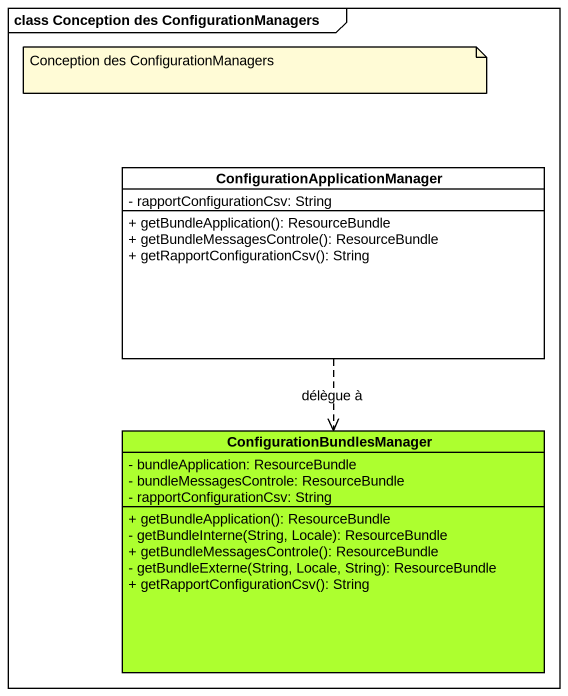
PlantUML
@startuml
mainframe class Conception des ConfigurationManagers
hide circle
hide empty members
skinparam classAttributeIconSize 0
class "ConfigurationApplicationManager" as ConfigurationApplicationMana #FFFFFF {
  - rapportConfigurationCsv: String
  + getBundleApplication(): ResourceBundle
  + getBundleMessagesControle(): ResourceBundle
  + getRapportConfigurationCsv(): String
}
class ConfigurationBundlesManager #ADFF2F {
  - bundleApplication: ResourceBundle
  - bundleMessagesControle: ResourceBundle
  - rapportConfigurationCsv: String
  + getBundleApplication(): ResourceBundle
  - getBundleInterne(String, Locale): ResourceBundle
  + getBundleMessagesControle(): ResourceBundle
  - getBundleExterne(String, Locale, String): ResourceBundle
  + getRapportConfigurationCsv(): String
}
ConfigurationApplicationMana ..> ConfigurationBundlesManager : délègue à
note as N1
  Conception des ConfigurationManagers
end note
@enduml
